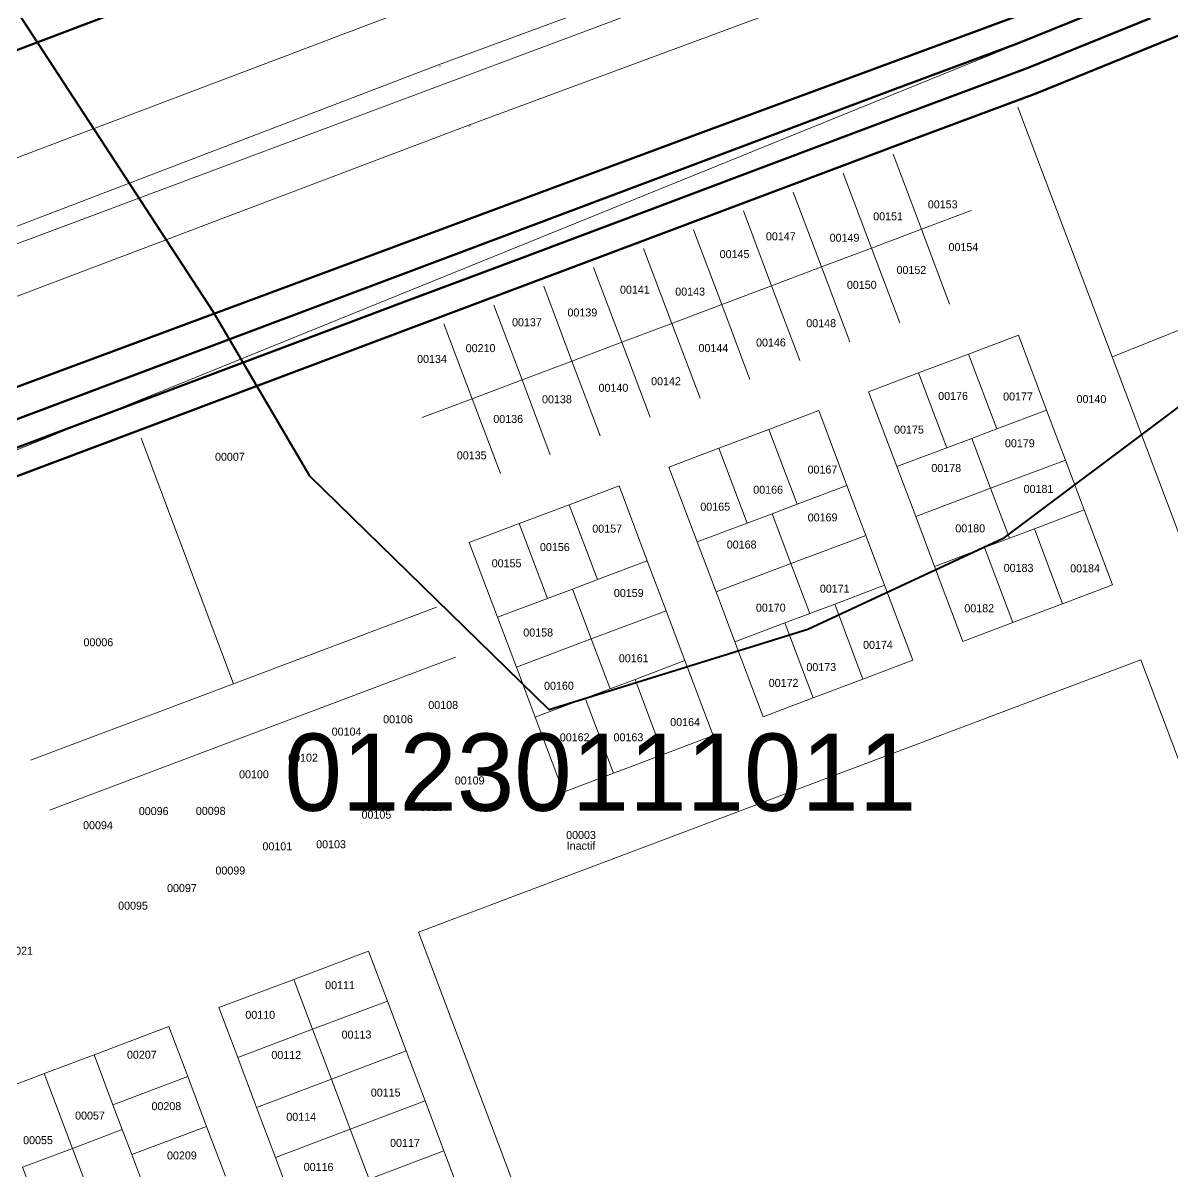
# Model space of a CAD drawing. Header units: metres. Extents: x 245232 to 248406, y 1633796 to 1637634.
# Drawn here: x 245539.4 to 245755, y 1636936.9 to 1637152.2 of the extents above; entities that cross this region are included whole.
import ezdxf
from ezdxf.enums import TextEntityAlignment as Align

# ---------------------------------------------------------------- set-up
doc = ezdxf.new("R2010")
doc.units = ezdxf.units.M
doc.header["$MEASUREMENT"] = 0
for name, color, linetype in [('A_revoir_niveau_0', 7, 'Continuous'), ('historique_numero_parcelle', 7, 'Continuous'), ('limites_sections', 7, 'Continuous')]:
    doc.layers.add(name, color=color, linetype=linetype)
for name, color, linetype, lineweight in [('Emprise', 1, 'Continuous', 30), ('PUD YEUMBEUL NORD MALIKA TP', 7, 'Continuous', 0), ('Toponymie', 7, 'Continuous', 30), ('Tracé KMS3', 7, 'Continuous', 0)]:
    doc.layers.add(name, color=color, linetype=linetype, lineweight=lineweight)
doc.layers.add('LIMITES_PARCELLES', color=7, linetype='Continuous', lineweight=0, true_color=0xffffff)
doc.styles.add('Style-Arial', font='arial.ttf')
doc.styles.add('Style-FANCY', font='FANCY.shx')

msp = doc.modelspace()

# ---------------------------------------------------------------- linework, layer by layer
at = {"layer": 'A_revoir_niveau_0', "color": 7, "linetype": 'Continuous', "lineweight": 13, "flags": 128}
for points in [[(246280.422, 1637419.696), (246188.953, 1637381.672), (246140.842, 1637361.814), (246050.359, 1637324.045), (245956.724, 1637285.061), (245888.911, 1637257.199), (245818.867, 1637231.382), (245769.228, 1637213.065), (245701.559, 1637188.314), (245613.345, 1637155.349), (245512.804, 1637117.302)], [(245408.833, 1637064.596), (245617.302, 1637144.32), (245705.148, 1637176.756), (245773.663, 1637201.739), (245822.183, 1637219.59), (245892.562, 1637245.511), (245961.684, 1637274.3), (246054.236, 1637312.609), (246146.466, 1637350.878), (246192.693, 1637370.169), (246284.944, 1637408.447)], [(245521.985, 1637094.792), (245622.827, 1637133), (245708.221, 1637164.652), (245778.161, 1637190.411), (245825.955, 1637207.935), (245896.372, 1637233.878), (245966.622, 1637262.874), (246058.697, 1637301.212), (246152.638, 1637340.006), (246197.655, 1637359.097), (246289.647, 1637397.036)]]:
    msp.add_lwpolyline(points, dxfattribs=at)
at = {"layer": 'Emprise', "color": 6, "lineweight": 53, "flags": 128}
for points in [[(245362.141, 1637080.356), (245645.721, 1637187.856), (245764.441, 1637231.79), (245846.022, 1637262.063), (245926.872, 1637293.673), (245987.028, 1637318.254), (246628.867, 1637585.467)], [(246654.917, 1637532.213), (246503.561, 1637468.453), (246339.308, 1637399.226), (246174.772, 1637330.677), (246009.955, 1637262.807), (245959.033, 1637241.98), (245949.066, 1637237.927), (245901.732, 1637219.096), (245867.53, 1637206.046), (245837.948, 1637195.053), (245785.258, 1637175.517), (245666.841, 1637131.695), (245404.598, 1637034.355), (245407.133, 1637027.526), (245386.779, 1637020.133)]]:
    msp.add_lwpolyline(points, dxfattribs=at)
at = {"layer": 'limites_parcelles'}
for p, q in [((245429.275, 1637028.013), (246242.36, 1637357.731)), ((245743.564, 1637089.616), (245725.913, 1637136.397)), ((245707.818, 1637113.537), (245702.522, 1637127.572)), ((245834.587, 1637125.911), (245743.564, 1637089.616)), ((245698.462, 1637110.007), (245693.166, 1637124.041)), ((245689.105, 1637106.477), (245683.81, 1637120.511)), ((245679.749, 1637102.947), (245674.454, 1637116.981)), ((245707.818, 1637113.537), (245717.174, 1637117.068)), ((245670.393, 1637099.416), (245665.098, 1637113.451)), ((245698.462, 1637110.007), (245707.818, 1637113.537)), ((245713.113, 1637099.503), (245707.818, 1637113.537)), ((245661.037, 1637095.886), (245655.742, 1637109.92)), ((245689.105, 1637106.477), (245698.462, 1637110.007)), ((245703.757, 1637095.973), (245698.462, 1637110.007)), ((245651.681, 1637092.356), (245646.386, 1637106.39)), ((245679.749, 1637102.947), (245689.105, 1637106.477)), ((245694.401, 1637092.443), (245689.105, 1637106.477)), ((245642.325, 1637088.826), (245637.029, 1637102.86)), ((245670.393, 1637099.416), (245679.749, 1637102.947)), ((245685.045, 1637088.912), (245679.749, 1637102.947)), ((245632.969, 1637085.295), (245627.673, 1637099.33)), ((245661.037, 1637095.886), (245670.393, 1637099.416)), ((245675.689, 1637085.382), (245670.393, 1637099.416)), ((245623.612, 1637081.765), (245618.317, 1637095.799)), ((245651.681, 1637092.356), (245661.037, 1637095.886)), ((245666.332, 1637081.852), (245661.037, 1637095.886)), ((245716.643, 1637090.147), (245725.999, 1637093.677)), ((245725.999, 1637093.677), (245731.295, 1637079.643)), ((245642.325, 1637088.826), (245651.681, 1637092.356)), ((245656.976, 1637078.322), (245651.681, 1637092.356)), ((245707.287, 1637086.617), (245716.643, 1637090.147)), ((245721.939, 1637076.113), (245716.643, 1637090.147)), ((245743.564, 1637089.616), (245757.685, 1637052.192)), ((245632.969, 1637085.295), (245642.325, 1637088.826)), ((245647.62, 1637074.792), (245642.325, 1637088.826)), ((245623.612, 1637081.765), (245632.969, 1637085.295)), ((245638.264, 1637071.261), (245632.969, 1637085.295)), ((245697.931, 1637083.087), (245707.287, 1637086.617)), ((245712.583, 1637072.583), (245707.287, 1637086.617)), ((245703.226, 1637069.052), (245697.931, 1637083.087)), ((245614.256, 1637078.235), (245623.612, 1637081.765)), ((245628.908, 1637067.731), (245623.612, 1637081.765)), ((245679.219, 1637076.026), (245688.575, 1637079.556)), ((245688.575, 1637079.556), (245693.87, 1637065.522)), ((245721.939, 1637076.113), (245731.295, 1637079.643)), ((245731.295, 1637079.643), (245734.825, 1637070.287)), ((245669.863, 1637072.496), (245679.219, 1637076.026)), ((245684.514, 1637061.992), (245679.219, 1637076.026)), ((245717.261, 1637074.348), (245721.939, 1637076.113)), ((245561.557, 1637074.383), (245578.918, 1637028.369)), ((245712.583, 1637072.583), (245717.261, 1637074.348)), ((245720.791, 1637064.992), (245717.261, 1637074.348)), ((245660.506, 1637068.966), (245669.863, 1637072.496)), ((245675.158, 1637058.462), (245669.863, 1637072.496)), ((245703.226, 1637069.052), (245712.583, 1637072.583)), ((245734.825, 1637070.287), (245720.791, 1637064.992)), ((245734.825, 1637070.287), (245738.355, 1637060.931)), ((245665.802, 1637054.931), (245660.506, 1637068.966)), ((245706.757, 1637059.696), (245703.226, 1637069.052)), ((245641.794, 1637061.905), (245651.15, 1637065.435)), ((245651.15, 1637065.435), (245656.446, 1637051.401)), ((245684.514, 1637061.992), (245693.87, 1637065.522)), ((245693.87, 1637065.522), (245697.4, 1637056.166)), ((245720.791, 1637064.992), (245706.757, 1637059.696)), ((245724.321, 1637055.635), (245720.791, 1637064.992)), ((245632.438, 1637058.375), (245641.794, 1637061.905)), ((245647.09, 1637047.871), (245641.794, 1637061.905)), ((245679.836, 1637060.227), (245684.514, 1637061.992)), ((245738.355, 1637060.931), (245728.999, 1637057.4)), ((245738.355, 1637060.931), (245743.651, 1637046.896)), ((245675.158, 1637058.462), (245679.836, 1637060.227)), ((245683.366, 1637050.871), (245679.836, 1637060.227)), ((245710.287, 1637050.34), (245706.757, 1637059.696)), ((245623.082, 1637054.845), (245632.438, 1637058.375)), ((245637.733, 1637044.341), (245632.438, 1637058.375)), ((245665.802, 1637054.931), (245675.158, 1637058.462)), ((245728.999, 1637057.4), (245724.321, 1637055.635)), ((245734.294, 1637043.366), (245728.999, 1637057.4)), ((245628.377, 1637040.81), (245623.082, 1637054.845)), ((245669.332, 1637045.575), (245665.802, 1637054.931)), ((245697.4, 1637056.166), (245683.366, 1637050.871)), ((245697.4, 1637056.166), (245700.931, 1637046.81)), ((245724.321, 1637055.635), (245719.643, 1637053.87)), ((245719.643, 1637053.87), (245710.287, 1637050.34)), ((245724.938, 1637039.836), (245719.643, 1637053.87)), ((245647.09, 1637047.871), (245656.446, 1637051.401)), ((245656.446, 1637051.401), (245659.976, 1637042.045)), ((245683.366, 1637050.871), (245669.332, 1637045.575)), ((245686.896, 1637041.514), (245683.366, 1637050.871)), ((245715.582, 1637036.306), (245710.287, 1637050.34)), ((245637.733, 1637044.341), (245642.411, 1637046.106)), ((245642.411, 1637046.106), (245647.09, 1637047.871)), ((245645.942, 1637036.75), (245642.411, 1637046.106)), ((245700.931, 1637046.81), (245691.575, 1637043.28)), ((245700.931, 1637046.81), (245706.226, 1637032.776)), ((245743.651, 1637046.896), (245734.294, 1637043.366)), ((245628.377, 1637040.81), (245637.733, 1637044.341)), ((245672.862, 1637036.219), (245669.332, 1637045.575)), ((245578.918, 1637028.369), (245616.967, 1637042.725)), ((245659.976, 1637042.045), (245645.942, 1637036.75)), ((245659.976, 1637042.045), (245663.506, 1637032.689)), ((245686.896, 1637041.514), (245682.218, 1637039.749)), ((245691.575, 1637043.28), (245686.896, 1637041.514)), ((245696.87, 1637029.245), (245691.575, 1637043.28)), ((245734.294, 1637043.366), (245724.938, 1637039.836)), ((245631.907, 1637031.454), (245628.377, 1637040.81)), ((245682.218, 1637039.749), (245672.862, 1637036.219)), ((245687.514, 1637025.715), (245682.218, 1637039.749)), ((245724.938, 1637039.836), (245715.582, 1637036.306)), ((245645.942, 1637036.75), (245631.907, 1637031.454)), ((245649.472, 1637027.393), (245645.942, 1637036.75)), ((245678.158, 1637022.185), (245672.862, 1637036.219)), ((245544.4, 1637004.657), (245620.497, 1637033.369)), ((245613.569, 1636981.782), (245748.946, 1637032.862)), ((245635.438, 1637022.098), (245631.907, 1637031.454)), ((245663.506, 1637032.689), (245654.15, 1637029.159)), ((245663.506, 1637032.689), (245668.801, 1637018.655)), ((245706.226, 1637032.776), (245696.87, 1637029.245)), ((245748.946, 1637032.862), (245790.587, 1636922.502)), ((245654.15, 1637029.159), (245649.472, 1637027.393)), ((245659.445, 1637015.124), (245654.15, 1637029.159)), ((245696.87, 1637029.245), (245687.514, 1637025.715)), ((245540.87, 1637014.013), (245578.918, 1637028.369)), ((245649.472, 1637027.393), (245644.794, 1637025.628)), ((245644.794, 1637025.628), (245635.438, 1637022.098)), ((245650.089, 1637011.594), (245644.794, 1637025.628)), ((245687.514, 1637025.715), (245678.158, 1637022.185)), ((245640.733, 1637008.064), (245635.438, 1637022.098)), ((245668.801, 1637018.655), (245659.445, 1637015.124)), ((245659.445, 1637015.124), (245650.089, 1637011.594)), ((245650.089, 1637011.594), (245640.733, 1637008.064)), ((245659.796, 1636859.269), (245613.569, 1636981.782)), ((245604.213, 1636978.252), (245590.179, 1636972.957)), ((245607.743, 1636968.896), (245604.213, 1636978.252)), ((245590.179, 1636972.957), (245576.145, 1636967.661)), ((245593.709, 1636963.601), (245590.179, 1636972.957)), ((245607.743, 1636968.896), (245593.709, 1636963.601)), ((245611.273, 1636959.54), (245607.743, 1636968.896)), ((245576.145, 1636967.661), (245579.675, 1636958.305)), ((245552.754, 1636958.836), (245566.788, 1636964.131)), ((245566.788, 1636964.131), (245570.319, 1636954.775)), ((245593.709, 1636963.601), (245579.675, 1636958.305)), ((245597.239, 1636954.244), (245593.709, 1636963.601)), ((245543.398, 1636955.306), (245552.754, 1636958.836)), ((245552.754, 1636958.836), (245556.284, 1636949.48)), ((245579.675, 1636958.305), (245583.205, 1636948.949)), ((245611.273, 1636959.54), (245597.239, 1636954.244)), ((245614.804, 1636950.184), (245611.273, 1636959.54)), ((245534.042, 1636951.775), (245543.398, 1636955.306)), ((245543.398, 1636955.306), (245548.693, 1636941.271)), ((245570.319, 1636954.775), (245556.284, 1636949.48)), ((245573.849, 1636945.419), (245570.319, 1636954.775)), ((245597.239, 1636954.244), (245583.205, 1636948.949)), ((245600.769, 1636944.888), (245597.239, 1636954.244)), ((245556.284, 1636949.48), (245558.05, 1636944.802)), ((245583.205, 1636948.949), (245586.735, 1636939.593)), ((245614.804, 1636950.184), (245600.769, 1636944.888)), ((245618.334, 1636940.827), (245614.804, 1636950.184)), ((245548.693, 1636941.271), (245558.05, 1636944.802)), ((245558.05, 1636944.802), (245559.815, 1636940.123)), ((245573.849, 1636945.419), (245559.815, 1636940.123)), ((245577.379, 1636936.063), (245573.849, 1636945.419)), ((245600.769, 1636944.888), (245586.735, 1636939.593)), ((245604.3, 1636935.532), (245600.769, 1636944.888)), ((245539.337, 1636937.741), (245548.693, 1636941.271)), ((245548.693, 1636941.271), (245553.989, 1636927.237)), ((245618.334, 1636940.827), (245604.3, 1636935.532)), ((245621.864, 1636931.471), (245618.334, 1636940.827)), ((245559.815, 1636940.123), (245563.345, 1636930.767)), ((245586.735, 1636939.593), (245590.266, 1636930.237)), ((245539.337, 1636937.741), (245544.633, 1636923.707))]:
    msp.add_line(p, q, dxfattribs=at)
at = {"layer": 'limites_sections', "lineweight": 13, "flags": 128}
msp.add_lwpolyline([(245897.722, 1636971.857), (245799.571, 1636923.569), (245677.175, 1636862.609), (245560.123, 1636802.218), (245496.981, 1636773.187), (245385.738, 1637053.755), (245806.576, 1637211.153), (245897.722, 1636971.857)], close=True, dxfattribs=at)
at = {"layer": 'PUD YEUMBEUL NORD MALIKA TP', "color": 30, "linetype": 'Continuous', "lineweight": 40, "flags": 128}
msp.add_lwpolyline([(245863.399, 1637204.393), (245870.075, 1637120.625), (245850.16, 1637117.035), (245833.333, 1637106.981), (245796.714, 1637097.456), (245755.968, 1637080.205), (245723.054, 1637055.546), (245686.546, 1637038.54), (245638.045, 1637023.449), (245593.175, 1637067.271), (245575.149, 1637098.006), (245534.475, 1637160.275), (245481.061, 1637102.112), (245465.348, 1637118.386), (245430.554, 1637140.272), (245393.812, 1637146.702), (245346.857, 1637151.59), (245337.412, 1637152.573)], dxfattribs=at)
at = {"layer": 'Tracé KMS3', "color": 3, "lineweight": 53, "elevation": -8.862, "flags": 128}
for points in [[(246165.947, 1637326.985), (246161.634, 1637325.195), (246003.832, 1637261.058), (245980.662, 1637251.643), (245827.037, 1637189.204), (245748.884, 1637157.722), (245725.835, 1637148.371), (245702.481, 1637139.653), (245488.718, 1637059.33), (245421.573, 1637033.919), (245418.192, 1637032.64)], [(246169.837, 1637317.772), (246165.433, 1637315.944), (246007.597, 1637251.794), (245984.427, 1637242.378), (245830.788, 1637179.935), (245752.632, 1637148.451), (245729.464, 1637139.052), (245705.988, 1637130.288), (245492.246, 1637049.973), (245425.112, 1637024.566), (245420.898, 1637022.972)], [(245750.758, 1637153.087), (245727.65, 1637143.711), (245704.234, 1637134.971), (245680.82, 1637126.172), (245657.408, 1637117.375), (245633.996, 1637108.578), (245610.584, 1637099.781), (245587.172, 1637090.984), (245563.761, 1637082.187), (245540.349, 1637073.39), (245516.937, 1637064.593), (245493.525, 1637055.795), (245490.482, 1637054.652), (245470.124, 1637046.947), (245446.733, 1637038.095), (245423.342, 1637029.242), (245419.545, 1637027.806)]]:
    msp.add_lwpolyline(points, dxfattribs=at)

# ---------------------------------------------------------------- texts
at = {"layer": 'historique_numero_parcelle', "color": 92, "linetype": 'Continuous', "lineweight": 0, "style": 'Style-FANCY'}
for s, p in [('00153', (245711.817, 1637118.198)), ('00151', (245701.58, 1637115.949)), ('00147', (245681.475, 1637112.215)), ('00149', (245693.423, 1637111.945)), ('00154', (245715.704, 1637110.19)), ('00145', (245672.804, 1637108.874)), ('00152', (245705.96, 1637105.912)), ('00141', (245654.122, 1637102.21)), ('00143', (245664.484, 1637101.85)), ('00150', (245696.653, 1637103.114)), ('00139', (245644.279, 1637097.939)), ('00137', (245633.89, 1637096.101)), ('00148', (245689.044, 1637095.929)), ('00210', (245625.202, 1637091.25)), ('00144', (245668.843, 1637091.267)), ('00146', (245679.628, 1637092.309)), ('00134', (245616.094, 1637089.224)), ('00142', (245659.958, 1637085.052)), ('00140', (245650.107, 1637083.821)), ('00176', (245713.765, 1637082.294)), ('00177', (245725.934, 1637082.196)), ('00140', (245739.701, 1637081.706)), ('00138', (245639.511, 1637081.669)), ('00136', (245630.38, 1637077.984)), ('00175', (245705.493, 1637075.979)), ('00179', (245726.277, 1637073.437)), ('00135', (245623.536, 1637071.163)), ('00007', (245578.215, 1637070.891)), ('00178', (245712.484, 1637068.796)), ('00167', (245689.283, 1637068.504)), ('00166', (245679.101, 1637064.72)), ('00181', (245729.783, 1637064.868)), ('00165', (245669.183, 1637061.538)), ('00169', (245689.307, 1637059.532)), ('00157', (245648.934, 1637057.43)), ('00180', (245716.98, 1637057.475)), ('00156', (245639.124, 1637053.974)), ('00168', (245674.134, 1637054.449)), ('00155', (245630.078, 1637050.932)), ('00183', (245726.042, 1637050.065)), ('00184', (245738.501, 1637049.99)), ('00159', (245652.973, 1637045.368)), ('00171', (245691.583, 1637046.181)), ('00170', (245679.594, 1637042.616)), ('00182', (245718.67, 1637042.503)), ('00158', (245636.002, 1637037.964)), ('00006', (245553.562, 1637036.135)), ('00174', (245699.685, 1637035.65)), ('00161', (245653.904, 1637033.137)), ('00173', (245689.064, 1637031.482)), ('00160', (245639.889, 1637027.982)), ('00172', (245682.002, 1637028.52)), ('00108', (245618.198, 1637024.382)), ('00106', (245609.722, 1637021.713)), ('00104', (245600.084, 1637019.39)), ('00164', (245663.538, 1637021.18)), ('00162', (245642.845, 1637018.328)), ('00163', (245652.918, 1637018.328)), ('00102', (245591.923, 1637014.498)), ('00100', (245582.722, 1637011.392)), ('00109', (245623.156, 1637010.235)), ('00096', (245563.929, 1637004.5)), ('00098', (245574.62, 1637004.536)), ('00107', (245616.609, 1637005.249)), ('00105', (245605.679, 1637003.831)), ('00094', (245553.489, 1637001.849)), ('00101', (245587.105, 1636997.894)), ('00103', (245597.175, 1636998.284)), ('00099', (245578.298, 1636993.36)), ('00097', (245569.227, 1636990.076)), ('00095', (245560.058, 1636986.774)), ('00021', (245538.51, 1636978.315)), ('00111', (245598.863, 1636971.878)), ('00110', (245583.904, 1636966.317)), ('00113', (245601.942, 1636962.619)), ('00207', (245561.711, 1636958.84)), ('00112', (245588.779, 1636958.797)), ('00115', (245607.416, 1636951.749)), ('00208', (245566.305, 1636949.205)), ('00057', (245551.991, 1636947.442)), ('00114', (245591.582, 1636947.21)), ('00055', (245542.246, 1636942.835)), ('00117', (245611.03, 1636942.315)), ('00209', (245569.219, 1636939.963)), ('00116', (245594.839, 1636937.804))]:
    msp.add_text(s, height=1.5, rotation=0.1323, dxfattribs=at).set_placement(p, align=Align.MIDDLE_CENTER)
at = {"layer": 'historique_numero_parcelle', "color": 1, "linetype": 'Continuous', "lineweight": 0, "insert": (245644.031, 1636999.004), "char_height": 1.5, "attachment_point": 5, "rotation": 0.1323, "line_spacing_factor": 0.803174, "style": 'Style-FANCY'}
msp.add_mtext('00003\\PInactif', dxfattribs=at)
msp.add_mtext('00003\\PInactif', dxfattribs=at)
at = {"layer": 'limites_sections', "linetype": 'Continuous', "lineweight": 13, "style": 'Style-FANCY'}
msp.add_text('01230111011', height=14.47425, dxfattribs=at).set_placement((245647.662, 1637011.79), align=Align.MIDDLE_CENTER)
at = {"layer": 'toponymie', "color": 7, "linetype": 'Continuous', "lineweight": 13, "style": 'Style-Arial'}
for s, p in [('581', (245617.302, 1637144.32)), ('581', (245617.302, 1637144.32)), ('581', (245617.302, 1637144.32)), ('582', (245622.827, 1637133)), ('582', (245622.827, 1637133)), ('582', (245622.827, 1637133))]:
    msp.add_text(s, height=0.25, dxfattribs=at).set_placement(p, align=Align.TOP_LEFT)

doc.saveas('drawing.dxf')
